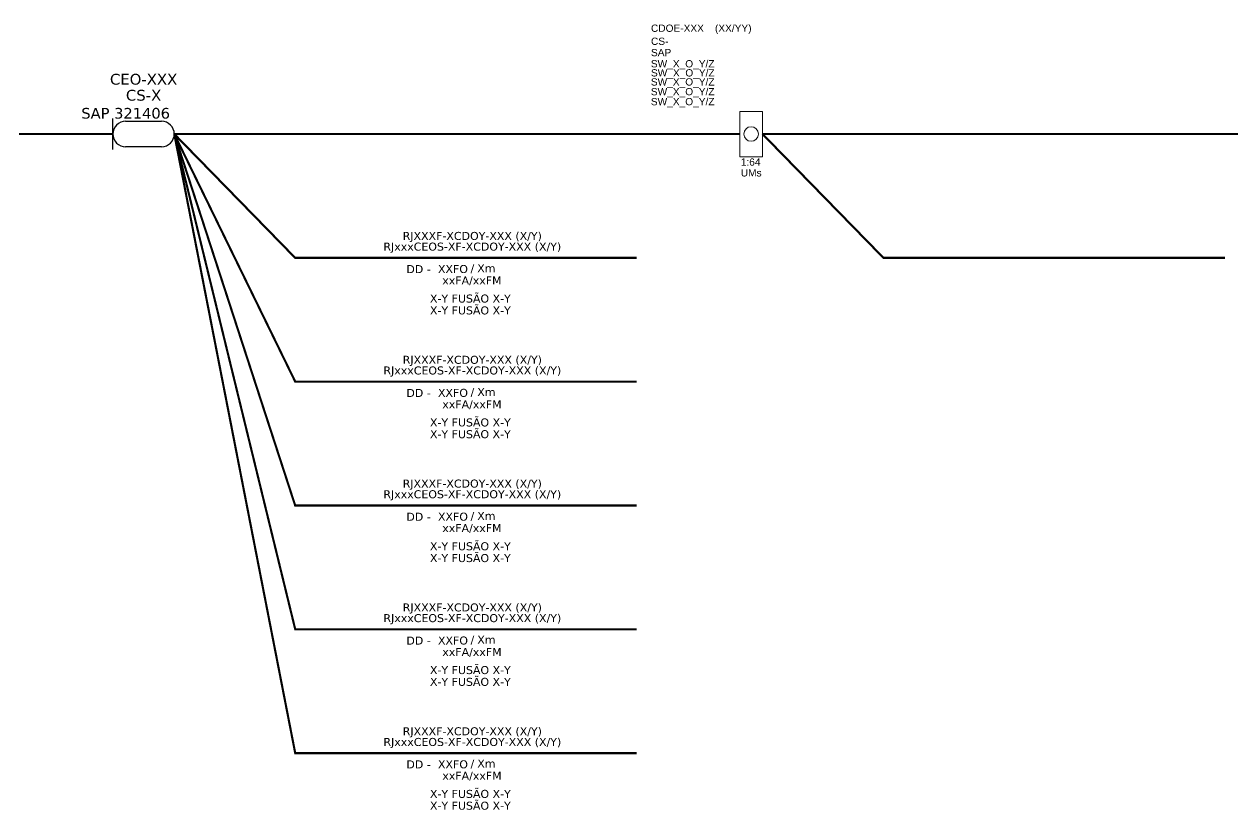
# Model space of a CAD drawing. Header units: millimetres. Extents: x 1227 to 2249, y -141 to 724.
# Drawn here: x 1453.8 to 1680.3, y 418.7 to 566 of the extents above; entities that cross this region are included whole.
import ezdxf
from ezdxf.enums import TextEntityAlignment as Align

# ---------------------------------------------------------------- set-up
doc = ezdxf.new("R2010")
doc.units = ezdxf.units.MM
doc.header["$LTSCALE"] = 0.1
doc.header["$MEASUREMENT"] = 0
for name, color, linetype, lineweight in [("20.0-LEGENDA DOS CDO'S", 1, 'Continuous', 0), ('20.1-CDO_INTERIOR', 1, 'Continuous', 0), ('40.1-ETIQUETAS', 1, 'Continuous', 20)]:
    doc.layers.add(name, color=color, linetype=linetype, lineweight=lineweight)
for name, color, linetype in [('20.3-CDO_CS', 1, 'Continuous'), ('20.4-CEO', 1, 'Continuous'), ('20.5-CABO EM DUTO', 1, 'Continuous')]:
    doc.layers.add(name, color=color, linetype=linetype)
doc.styles.add('ARIAL', font='arial.ttf')
doc.styles.add('siredit', font='verdana.ttf')

# ---------------------------------------------------------------- blocks, each defined once
blk = doc.blocks.new('ETIQUETA_RS5F')
at = {"layer": '40.1-ETIQUETAS', "color": 0, "style": 'siredit'}
blk.add_text('/', height=1.5, dxfattribs=at).set_placement((1.55, -1.95), align=Align.MIDDLE_RIGHT)
for tag, p in [('ETIQUETA_R_PRIMARIA', (1.18, 4.1)), ('ETIQUETA_R_SECUNDARIA', (1.18, 2.1)), ('F_ATIVAS/F_MORTAS', (1.11, -4.24))]:
    blk.add_attdef(tag, text='', height=1.5, dxfattribs=at).set_placement(p, align=Align.MIDDLE_CENTER)
for tag, p in [('TIPO_CABO', (-6.62, -2.12)), ('CAP_CABO', (0.37, -2.09))]:
    blk.add_attdef(tag, text='', height=1.5, dxfattribs=at).set_placement(p, align=Align.MIDDLE_RIGHT)
blk.add_attdef('METROS', text='', height=1.5, dxfattribs=at).set_placement((2.11, -1.95), align=Align.MIDDLE_LEFT)
for tag, p in [('FUSÃO_1', (0.82, -8.39)), ('FUSÃO_2', (0.82, -10.6)), ('FUSÃO_3', (0.82, -12.93)), ('FUSÃO_4', (0.82, -15.14)), ('FUSÃO_5', (0.82, -17.16))]:
    blk.add_attdef(tag, text='', height=1.5, dxfattribs=at).set_placement(p, align=Align.CENTER)
blk = doc.blocks.new('CEO_UN')
at = {"layer": '20.4-CEO', "color": 0}
for p, q in [((-9.11, 2.39), (-2.39, 2.39)), ((-2.39, -2.39), (-9.11, -2.39))]:
    blk.add_line(p, q, dxfattribs=at)
blk.add_lwpolyline([(-11.5, -2.89), (-11.5, 2.89)], dxfattribs=at)
for centre, start, end in [((-9.11, 0), 90, 270), ((-2.39, 0), 270, 90)]:
    blk.add_arc(centre, 2.39, start, end, dxfattribs=at)
at = {"layer": '20.4-CEO', "color": 7, "style": 'siredit'}
for tag, height, p in [('NOME?', 2.03, (-5.75, 10.27)), ('LOCAL?', 2.03, (-5.75, 7.27)), ('TIPO?', 2, (-9.11, 3.89))]:
    blk.add_attdef(tag, text='', height=height, dxfattribs=at).set_placement(p, align=Align.MIDDLE_CENTER)
blk.add_attdef('FIBRAS_RESERVA', text='', height=2.03, dxfattribs=at).set_placement((-5.75, -3.97), align=Align.TOP_CENTER)
blk = doc.blocks.new('CDOE_CS 1')
at = {"layer": '20.1-CDO_INTERIOR', "color": 0, "lineweight": 18}
blk.add_lwpolyline([(0, 4.25), (0, -4.25)], dxfattribs=at)
blk.add_lwpolyline([(4.25, -4.25), (4.25, 4.25), (0, 4.25), (0, -4.25)], close=True, dxfattribs=at)
blk.add_circle((2.12, 0), 1.36, dxfattribs=at)
at = {"layer": "20.0-LEGENDA DOS CDO'S", "color": 0, "style": 'ARIAL'}
for tag, p in [('CDO_N', (-16.65, 13.22)), ('CAIXA_SUBTERRANEA', (-16.65, 10.77)), ('SAP', (-16.65, 8.65)), ('SPLITER_1', (-16.67, 6.55)), ('SPLITER_2', (-16.65, 4.85)), ('1:XX', (0.18, -5.93)), ('UMS', (0.18, -7.95))]:
    blk.add_attdef(tag, p, '', height=1.36, dxfattribs=at)
blk.add_attdef('FIBRAS_UTILIZADAS', text='', height=1.36, dxfattribs=at).set_placement((-1.23, 13.22), align=Align.CENTER)

msp = doc.modelspace()

# ---------------------------------------------------------------- linework, layer by layer
at = {"layer": '20.5-CABO EM DUTO', "linetype": 'ByBlock', "const_width": 0.4}
for points in [[(1383.71, 545.4), (1470.39, 545.4)], [(1481.89, 545.4), (1481.89, 545.4), (1587.88, 545.4)], [(1592.13, 545.4), (1592.13, 545.4), (1698.13, 545.4)]]:
    msp.add_lwpolyline(points, dxfattribs=at)
at = {"layer": '20.5-CABO EM DUTO', "linetype": 'ByBlock'}
for points in [[(1568.57, 522.18, 0.4, 0.4, 0), (1504.55, 522.18, 0.4, 0.4, 0), (1481.89, 545.4, 0, 0, 0)], [(1568.57, 498.97, 0.4, 0.4, 0), (1504.56, 498.97, 0.4, 0.4, 0), (1504.56, 498.97, 0.4, 0.4, 0), (1481.89, 545.4, 0, 0, 0)], [(1568.57, 475.75, 0.4, 0.4, 0), (1504.55, 475.75, 0.4, 0.4, 0), (1481.89, 545.4, 0, 0, 0)], [(1678.81, 522.18, 0.4, 0.4, 0), (1614.8, 522.18, 0.4, 0.4, 0), (1592.13, 545.4, 0, 0, 0)]]:
    msp.add_lwpolyline(points, format="xyseb", dxfattribs=at)
at = {"layer": '20.5-CABO EM DUTO', "linetype": 'ByBlock', "ltscale": 0.12, "const_width": 0.4}
for points in [[(1568.57, 452.54), (1504.56, 452.54), (1504.56, 452.54), (1481.89, 545.4)], [(1568.57, 429.32), (1504.56, 429.32), (1504.56, 429.32), (1481.89, 545.4)]]:
    msp.add_lwpolyline(points, dxfattribs=at)

# ---------------------------------------------------------------- block references
at = {"layer": '20.3-CDO_CS'}
ref = msp.add_blockref('CDOE_CS 1', (1587.88, 545.4), dxfattribs=at)
ref.add_attrib('CDO_N', 'CDOE-XXX', (1571.23, 564.56), dxfattribs={"layer": "20.0-LEGENDA DOS CDO'S", "color": 0, "height": 1.36, "style": 'ARIAL'})
ref.add_attrib('FIBRAS_UTILIZADAS', '(XX/YY)', dxfattribs={"layer": "20.0-LEGENDA DOS CDO'S", "color": 0, "height": 1.36, "style": 'ARIAL'}).set_placement((1586.65, 564.56), align=Align.CENTER)
ref.add_attrib('CAIXA_SUBTERRANEA', 'CS-', (1571.23, 562.11), dxfattribs={"layer": "20.0-LEGENDA DOS CDO'S", "color": 0, "height": 1.36, "style": 'ARIAL'})
ref.add_attrib('SAP', 'SAP', (1571.23, 559.99), dxfattribs={"layer": "20.0-LEGENDA DOS CDO'S", "color": 0, "height": 1.36, "style": 'ARIAL'})
ref.add_attrib('1:XX', '1:64', (1588.06, 539.47), dxfattribs={"layer": "20.0-LEGENDA DOS CDO'S", "color": 0, "height": 1.36, "style": 'ARIAL'})
ref.add_attrib('UMS', 'UMs', (1588.06, 537.44), dxfattribs={"layer": "20.0-LEGENDA DOS CDO'S", "color": 0, "height": 1.36, "style": 'ARIAL'})
ref.add_attrib('SPLITER_1', 'SW_X_O_Y/Z', (1571.21, 557.89), dxfattribs={"layer": "20.0-LEGENDA DOS CDO'S", "color": 0, "height": 1.36, "style": 'ARIAL'})
ref.add_attrib('SPLITER_2', 'SW_X_O_Y/Z', (1571.23, 556.19), dxfattribs={"layer": "20.0-LEGENDA DOS CDO'S", "color": 0, "height": 1.36, "style": 'ARIAL'})
ref.add_attrib('SPLITER_3', 'SW_X_O_Y/Z', (1571.21, 554.49), dxfattribs={"layer": "20.0-LEGENDA DOS CDO'S", "color": 0, "height": 1.36, "style": 'ARIAL'})
ref.add_attrib('SPLITER_4', 'SW_X_O_Y/Z', (1571.21, 552.66), dxfattribs={"layer": "20.0-LEGENDA DOS CDO'S", "color": 0, "height": 1.36, "style": 'ARIAL'})
ref.add_attrib('SPLITER_5', 'SW_X_O_Y/Z', (1571.21, 550.79), dxfattribs={"layer": "20.0-LEGENDA DOS CDO'S", "color": 0, "height": 1.36, "style": 'ARIAL'})
at = {"layer": '20.4-CEO'}
ref = msp.add_blockref('CEO_UN', (1481.89, 545.4), dxfattribs=at)
ref.add_attrib('NOME?', 'CEO-XXX', dxfattribs={"color": 7, "height": 2.028, "style": 'siredit'}).set_placement((1476.14, 555.67), align=Align.MIDDLE_CENTER)
ref.add_attrib('LOCAL?', 'CS-X', dxfattribs={"color": 7, "height": 2.028, "style": 'siredit'}).set_placement((1476.14, 552.67), align=Align.MIDDLE_CENTER)
ref.add_attrib('TIPO?', 'SAP 321406', dxfattribs={"color": 7, "height": 2, "style": 'siredit'}).set_placement((1472.78, 549.29), align=Align.MIDDLE_CENTER)
at = {"layer": '40.1-ETIQUETAS'}
ref = msp.add_blockref('ETIQUETA_RS5F', (1536.56, 522.18), dxfattribs=at)
ref.add_attrib('ETIQUETA_R_PRIMARIA', 'RJXXXF-XCDOY-XXX (X/Y)', dxfattribs={"color": 0, "height": 1.5, "style": 'siredit'}).set_placement((1537.74, 526.29), align=Align.MIDDLE_CENTER)
ref.add_attrib('ETIQUETA_R_SECUNDARIA', 'RJxxxCEOS-XF-XCDOY-XXX (X/Y)', dxfattribs={"color": 0, "height": 1.5, "style": 'siredit'}).set_placement((1537.74, 524.29), align=Align.MIDDLE_CENTER)
ref.add_attrib('TIPO_CABO', 'DD -', dxfattribs={"color": 0, "height": 1.5, "style": 'siredit'}).set_placement((1529.95, 520.07), align=Align.MIDDLE_RIGHT)
ref.add_attrib('CAP_CABO', 'XXFO', dxfattribs={"color": 0, "height": 1.5, "style": 'siredit'}).set_placement((1536.93, 520.09), align=Align.MIDDLE_RIGHT)
ref.add_attrib('METROS', 'Xm', dxfattribs={"color": 0, "height": 1.5, "style": 'siredit'}).set_placement((1538.67, 520.23), align=Align.MIDDLE_LEFT)
ref.add_attrib('F_ATIVAS/F_MORTAS', 'xxFA/xxFM', dxfattribs={"color": 0, "height": 1.5, "style": 'siredit'}).set_placement((1537.67, 517.94), align=Align.MIDDLE_CENTER)
ref.add_attrib('FUSÃO_1', 'X-Y FUSÃO X-Y', dxfattribs={"color": 0, "height": 1.5, "style": 'siredit'}).set_placement((1537.38, 513.8), align=Align.CENTER)
ref.add_attrib('FUSÃO_2', 'X-Y FUSÃO X-Y', dxfattribs={"color": 0, "height": 1.5, "style": 'siredit'}).set_placement((1537.38, 511.58), align=Align.CENTER)
ref = msp.add_blockref('ETIQUETA_RS5F', (1536.56, 498.97), dxfattribs=at)
ref.add_attrib('ETIQUETA_R_PRIMARIA', 'RJXXXF-XCDOY-XXX (X/Y)', dxfattribs={"color": 0, "height": 1.5, "style": 'siredit'}).set_placement((1537.75, 503.07), align=Align.MIDDLE_CENTER)
ref.add_attrib('ETIQUETA_R_SECUNDARIA', 'RJxxxCEOS-XF-XCDOY-XXX (X/Y)', dxfattribs={"color": 0, "height": 1.5, "style": 'siredit'}).set_placement((1537.75, 501.07), align=Align.MIDDLE_CENTER)
ref.add_attrib('TIPO_CABO', 'DD -', dxfattribs={"color": 0, "height": 1.5, "style": 'siredit'}).set_placement((1529.95, 496.85), align=Align.MIDDLE_RIGHT)
ref.add_attrib('CAP_CABO', 'XXFO', dxfattribs={"color": 0, "height": 1.5, "style": 'siredit'}).set_placement((1536.93, 496.87), align=Align.MIDDLE_RIGHT)
ref.add_attrib('METROS', 'Xm', dxfattribs={"color": 0, "height": 1.5, "style": 'siredit'}).set_placement((1538.68, 497.01), align=Align.MIDDLE_LEFT)
ref.add_attrib('F_ATIVAS/F_MORTAS', 'xxFA/xxFM', dxfattribs={"color": 0, "height": 1.5, "style": 'siredit'}).set_placement((1537.68, 494.72), align=Align.MIDDLE_CENTER)
ref.add_attrib('FUSÃO_1', 'X-Y FUSÃO X-Y', dxfattribs={"color": 0, "height": 1.5, "style": 'siredit'}).set_placement((1537.38, 490.58), align=Align.CENTER)
ref.add_attrib('FUSÃO_2', 'X-Y FUSÃO X-Y', dxfattribs={"color": 0, "height": 1.5, "style": 'siredit'}).set_placement((1537.38, 488.37), align=Align.CENTER)
ref = msp.add_blockref('ETIQUETA_RS5F', (1536.56, 475.75), dxfattribs=at)
ref.add_attrib('ETIQUETA_R_PRIMARIA', 'RJXXXF-XCDOY-XXX (X/Y)', dxfattribs={"color": 0, "height": 1.5, "style": 'siredit'}).set_placement((1537.74, 479.86), align=Align.MIDDLE_CENTER)
ref.add_attrib('ETIQUETA_R_SECUNDARIA', 'RJxxxCEOS-XF-XCDOY-XXX (X/Y)', dxfattribs={"color": 0, "height": 1.5, "style": 'siredit'}).set_placement((1537.74, 477.86), align=Align.MIDDLE_CENTER)
ref.add_attrib('TIPO_CABO', 'DD -', dxfattribs={"color": 0, "height": 1.5, "style": 'siredit'}).set_placement((1529.95, 473.64), align=Align.MIDDLE_RIGHT)
ref.add_attrib('CAP_CABO', 'XXFO', dxfattribs={"color": 0, "height": 1.5, "style": 'siredit'}).set_placement((1536.93, 473.66), align=Align.MIDDLE_RIGHT)
ref.add_attrib('METROS', 'Xm', dxfattribs={"color": 0, "height": 1.5, "style": 'siredit'}).set_placement((1538.67, 473.8), align=Align.MIDDLE_LEFT)
ref.add_attrib('F_ATIVAS/F_MORTAS', 'xxFA/xxFM', dxfattribs={"color": 0, "height": 1.5, "style": 'siredit'}).set_placement((1537.67, 471.51), align=Align.MIDDLE_CENTER)
ref.add_attrib('FUSÃO_1', 'X-Y FUSÃO X-Y', dxfattribs={"color": 0, "height": 1.5, "style": 'siredit'}).set_placement((1537.38, 467.36), align=Align.CENTER)
ref.add_attrib('FUSÃO_2', 'X-Y FUSÃO X-Y', dxfattribs={"color": 0, "height": 1.5, "style": 'siredit'}).set_placement((1537.38, 465.15), align=Align.CENTER)
ref = msp.add_blockref('ETIQUETA_RS5F', (1536.56, 452.54), dxfattribs=at)
ref.add_attrib('ETIQUETA_R_PRIMARIA', 'RJXXXF-XCDOY-XXX (X/Y)', dxfattribs={"color": 0, "height": 1.5, "style": 'siredit'}).set_placement((1537.75, 456.64), align=Align.MIDDLE_CENTER)
ref.add_attrib('ETIQUETA_R_SECUNDARIA', 'RJxxxCEOS-XF-XCDOY-XXX (X/Y)', dxfattribs={"color": 0, "height": 1.5, "style": 'siredit'}).set_placement((1537.75, 454.64), align=Align.MIDDLE_CENTER)
ref.add_attrib('TIPO_CABO', 'DD -', dxfattribs={"color": 0, "height": 1.5, "style": 'siredit'}).set_placement((1529.95, 450.42), align=Align.MIDDLE_RIGHT)
ref.add_attrib('CAP_CABO', 'XXFO', dxfattribs={"color": 0, "height": 1.5, "style": 'siredit'}).set_placement((1536.93, 450.44), align=Align.MIDDLE_RIGHT)
ref.add_attrib('METROS', 'Xm', dxfattribs={"color": 0, "height": 1.5, "style": 'siredit'}).set_placement((1538.68, 450.58), align=Align.MIDDLE_LEFT)
ref.add_attrib('F_ATIVAS/F_MORTAS', 'xxFA/xxFM', dxfattribs={"color": 0, "height": 1.5, "style": 'siredit'}).set_placement((1537.68, 448.29), align=Align.MIDDLE_CENTER)
ref.add_attrib('FUSÃO_1', 'X-Y FUSÃO X-Y', dxfattribs={"color": 0, "height": 1.5, "style": 'siredit'}).set_placement((1537.38, 444.15), align=Align.CENTER)
ref.add_attrib('FUSÃO_2', 'X-Y FUSÃO X-Y', dxfattribs={"color": 0, "height": 1.5, "style": 'siredit'}).set_placement((1537.38, 441.94), align=Align.CENTER)
ref = msp.add_blockref('ETIQUETA_RS5F', (1536.56, 429.32), dxfattribs=at)
ref.add_attrib('ETIQUETA_R_PRIMARIA', 'RJXXXF-XCDOY-XXX (X/Y)', dxfattribs={"color": 0, "height": 1.5, "style": 'siredit'}).set_placement((1537.75, 433.42), align=Align.MIDDLE_CENTER)
ref.add_attrib('ETIQUETA_R_SECUNDARIA', 'RJxxxCEOS-XF-XCDOY-XXX (X/Y)', dxfattribs={"color": 0, "height": 1.5, "style": 'siredit'}).set_placement((1537.75, 431.42), align=Align.MIDDLE_CENTER)
ref.add_attrib('TIPO_CABO', 'DD -', dxfattribs={"color": 0, "height": 1.5, "style": 'siredit'}).set_placement((1529.95, 427.21), align=Align.MIDDLE_RIGHT)
ref.add_attrib('CAP_CABO', 'XXFO', dxfattribs={"color": 0, "height": 1.5, "style": 'siredit'}).set_placement((1536.93, 427.23), align=Align.MIDDLE_RIGHT)
ref.add_attrib('METROS', 'Xm', dxfattribs={"color": 0, "height": 1.5, "style": 'siredit'}).set_placement((1538.68, 427.37), align=Align.MIDDLE_LEFT)
ref.add_attrib('F_ATIVAS/F_MORTAS', 'xxFA/xxFM', dxfattribs={"color": 0, "height": 1.5, "style": 'siredit'}).set_placement((1537.68, 425.08), align=Align.MIDDLE_CENTER)
ref.add_attrib('FUSÃO_1', 'X-Y FUSÃO X-Y', dxfattribs={"color": 0, "height": 1.5, "style": 'siredit'}).set_placement((1537.38, 420.93), align=Align.CENTER)
ref.add_attrib('FUSÃO_2', 'X-Y FUSÃO X-Y', dxfattribs={"color": 0, "height": 1.5, "style": 'siredit'}).set_placement((1537.38, 418.72), align=Align.CENTER)

doc.saveas('drawing.dxf')
